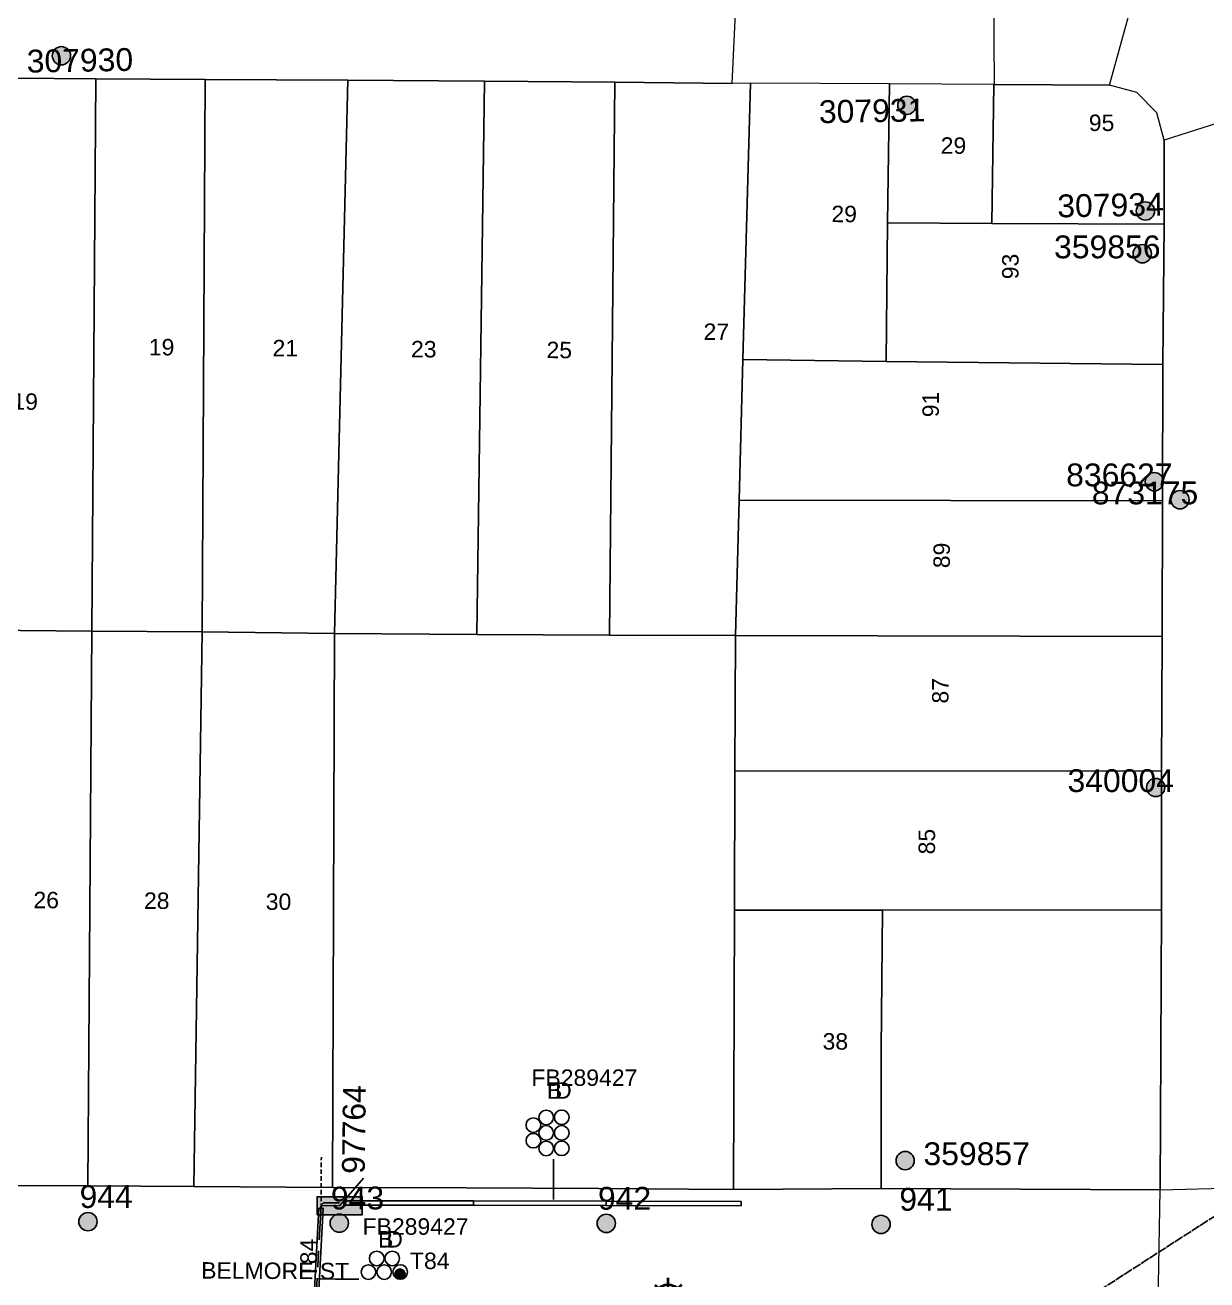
# Model space of a CAD drawing. Header units: metres. Extents: x 315298 to 316343, y 6257802 to 6258556.
# Drawn here: x 315956.2 to 316085.5, y 6258174.4 to 6258311.8 of the extents above; entities that cross this region are included whole.
import ezdxf
from ezdxf.enums import TextEntityAlignment as Align

# ---------------------------------------------------------------- set-up
doc = ezdxf.new("R2010")
doc.units = ezdxf.units.M
for name, pattern in [('Cable Exist OH', [1, 1, 0]), ('Cable Exist UG', [8.2, 4, -1.2, 1.8, -1.2]), ('DASHED', [0.75, 0.5, -0.25])]:
    doc.linetypes.add(name, pattern=pattern)
doc.layers.get('0').update_dxf_attribs({"color": 6})
for name, color, linetype, lineweight in [('Cadastre Buildings_SP_EXT', 9, 'Continuous', 5), ('Cadastre Land Parcels_SP_EXT', 9, 'Continuous', 5), ('Cadastre Roads_SP_EXT', 9, 'Continuous', 5)]:
    doc.layers.add(name, color=color, linetype=linetype, lineweight=lineweight)
for name, color, linetype in [('Duct_SP_EXT', 7, 'Continuous'), ('Equip_SP_SL_EXT', 7, 'Continuous'), ('Mains_HV_EXT', 7, 'Continuous'), ('Mains_LV_EXT', 7, 'Continuous'), ('SupportsOH_SP_TR_HV_LV_SL_EXT', 7, 'Continuous'), ('SupportsUG_SP_LV_EXT', 7, 'Continuous'), ('Trench_SP_EXT', 7, 'Continuous')]:
    doc.layers.add(name, color=color, linetype=linetype)
doc.layers.add('UNKNOWN_FEATURES', color=1, linetype='DASHED', plot=False)
doc.styles.add('iecARIAL', font='arial.ttf', dxfattribs={"height": 2})
doc.styles.add('POLE_LABEL', font='arial.ttf')
doc.styles.get("Standard").update_dxf_attribs({"font": 'arial.ttf'})

# ---------------------------------------------------------------- blocks, each defined once
blk = doc.blocks.new('PILLAR_EXT')
blk.add_hatch(color=256).paths.add_polyline_path([(-2.475, 0.99), (-2.475, -0.99), (2.475, -0.99), (2.475, 0.99)])
blk.add_lwpolyline([(-2.475, -0.99), (2.475, -0.99), (2.475, 0.99), (-2.475, 0.99)], close=True)
at = {"style": 'iecARIAL', "flags": 8}
blk.add_attdef('ASSET_NUM', (1.5, 3.5), '', height=2.5, dxfattribs=at)
for tag, p, flags in [('OWNED_BY', (0, -0.2), 9), ('STATE', (0, -0.4), 9), ('SUPPORT_TYPE', (0, -0.6), 9), ('USAGE', (0, -0.8), 9), ('LEGEND', (0, -1), 9), ('LOCATION', (0, -1.2), 9), ('NOTES', (0, -1.4), 9), ('STREETNAME', (0, -1.8), 9), ('SUBURB', (0, -2), 1), ('PARENT', (0, -1.6), 9)]:
    blk.add_attdef(tag, p, '', height=0.2, dxfattribs=dict(flags=flags))
blk = doc.blocks.new('DUCT_EXT')
blk.add_circle((0, 0.8), 0.8)
at = {"flags": 1}
blk.add_attdef('Z', (0, 0), '', height=0.2, dxfattribs=at)
at = {"flags": 9}
for tag, p in [('DUCT_CODE', (0, 0)), ('XSECT_TYPE', (0, -0.2)), ('STATE', (0, -0.6)), ('FB_REFERENCE', (0, -0.4)), ('NOTES', (0, -0.8))]:
    blk.add_attdef(tag, text='', height=0.2, dxfattribs=at).set_placement(p, align=Align.MIDDLE_LEFT)
blk = doc.blocks.new('SL_LANTERN_EXT')
at = {"lineweight": 40}
for p, q in [((-1.46, 5.68), (-1.06, 5.28)), ((0, 1.97), (0, 6.47)), ((1.46, 5.68), (1.06, 5.28)), ((-2.25, 4.22), (2.25, 4.22)), ((-1.46, 2.76), (-1.06, 3.16)), ((1.46, 2.76), (1.06, 3.16)), ((0, 0), (0, 2.72))]:
    blk.add_line(p, q, dxfattribs=at)
blk.add_circle((0, 4.22), 1.5, dxfattribs=at)
at = {"style": 'iecARIAL', "flags": 8}
blk.add_attdef('ASSET_NUM', (1.5, 1.5), '', height=2.5, dxfattribs=at)
for tag, p, height, flags in [('CONSTRUCTED_VOLTAGE', (0.98, -0.65), 0.2, 9), ('CONTROL_TYPE', (0.98, -0.85), 0.2, 9), ('LANTERN_PURPOSE', (0.98, -1.05), 0.2, 9), ('LANTERN_TYPE', (0.98, -1.25), 0.2, 9), ('NO_PHASES', (0.98, -1.45), 0.2, 9), ('LNUMBER', (2.18, -3.25), 2.5, 8), ('OPERATING_VOLTAGE', (0.98, -1.65), 0.2, 9), ('ORIENTATION', (0.98, -1.85), 0.2, 9), ('OWNED_BY', (0.98, -2.05), 0.2, 9), ('STATE', (0.98, -2.25), 0.2, 9), ('USAGE', (0.98, -2.45), 0.2, 9), ('CEXIST', (0.98, -2.65), 0.2, 9), ('CNEW', (0.98, -2.85), 0.2, 9), ('CNUMBER', (0.98, -3.05), 0.2, 9), ('CREMOVE', (0.98, -3.25), 0.2, 9), ('CREPLACE', (0.98, -3.45), 0.2, 9), ('LKINGHEIGHT', (0.98, -3.65), 0.2, 9), ('LBRACKET', (0.98, -3.85), 0.2, 9), ('LBRACKETVOCAB', (0.98, -4.05), 0.2, 9), ('LCATEGORY', (0.98, -4.25), 0.2, 9), ('LCHARGE1', (0.98, -4.45), 0.2, 9), ('LCHARGE1PERCENT', (0.98, -4.65), 0.2, 9), ('LCHARGE2', (0.98, -4.85), 0.2, 9), ('LCHARGE2PERCENT', (0.98, -5.05), 0.2, 9), ('LCHARGE3', (0.98, -5.25), 0.2, 9), ('LCHARGE3PERCENT', (0.98, -5.45), 0.2, 9), ('LEXIST', (0.98, -5.65), 0.2, 9), ('LLAMP', (0.98, -5.85), 0.2, 9), ('LLAMPVOCAB', (0.98, -6.05), 0.2, 9), ('LMAST', (0.98, -6.25), 0.2, 9), ('LMASTVOCAB', (0.98, -6.45), 0.2, 9), ('LNEW', (0.98, -6.65), 0.2, 9), ('LANTNUMBER', (0.98, -6.85), 0.2, 9), ('LOUTREACH', (0.98, -7.25), 0.2, 9), ('LOUTREACHVOCAB', (0.98, -7.45), 0.2, 9), ('LRATECODE', (0.98, -7.65), 0.2, 9), ('LREMOVE', (0.98, -7.85), 0.2, 9), ('LREPLACE', (0.98, -8.05), 0.2, 9), ('LTYPE', (0.98, -8.25), 0.2, 9), ('STREETNAME', (0.98, -9.25), 0.2, 9), ('SUBURB', (0.98, -9.45), 0.2, 1), ('LTYPEVOCAB', (0.98, -8.45), 0.2, 9), ('LEGEND', (0.98, -8.65), 0.2, 9), ('LOCATION', (0.98, -8.85), 0.2, 9), ('NOTES', (0.98, -9.05), 0.2, 9)]:
    blk.add_attdef(tag, p, '', height=height, dxfattribs=dict(flags=flags))
blk = doc.blocks.new('POLE_EXT')
blk.add_hatch(color=256).paths.add_polyline_path([(-1, 0, 1), (1, 0, 1)])
blk.add_lwpolyline([(-1, 0, 1), (1, 0, 1)], format="xyb", close=True)
for tag, height, flags, p in [('pNumber', 2.5, 8, (-17.84, 2.07)), ('OWNED_BY', 0.2, 9, (1.35, -0.4)), ('SPECIAL_USE', 0.2, 9, (1.35, -0.8)), ('STATE', 0.2, 9, (1.35, -1)), ('cLV', 0.2, 9, (1.35, -1.4)), ('PARENT', 0.2, 9, (1.35, -0.6)), ('USAGE', 0.2, 9, (1.35, -1.2)), ('hDepth', 0.2, 9, (1.35, -1.6)), ('hDia', 0.2, 9, (1.35, -1.8)), ('cHV', 0.2, 9, (1.35, -2)), ('LBRACKET', 0.2, 9, (1.35, -2.2)), ('LExisting', 0.2, 9, (1.35, -2.4)), ('LANTNUMBER', 0.2, 9, (1.35, -2.6)), ('LOther', 0.2, 9, (1.35, -2.8)), ('cLinedev', 0.2, 9, (1.35, -3.4)), ('pExisting', 0.2, 9, (1.35, -3.8)), ('LRemove', 0.2, 9, (1.35, -3)), ('LEGEND', 0.2, 9, (1.35, -3.2)), ('LOCATION', 0.2, 9, (1.35, -3.6)), ('PFNUMBER', 0.2, 9, (1.35, -4)), ('NEWPFNUMBER', 0.2, 9, (1.35, -4.2)), ('pFooting', 0.2, 9, (1.35, -4.4)), ('pNew', 0.2, 9, (1.35, -4.6)), ('pRelocate', 0.2, 9, (1.35, -5)), ('pRemove', 0.2, 9, (1.35, -5.2)), ('pReplace', 0.2, 9, (1.35, -5.4)), ('pStay', 0.2, 9, (1.35, -5.6)), ('pType', 0.2, 9, (1.35, -5.8)), ('cspan', 0.2, 9, (1.35, -6)), ('STREETNAME', 0.2, 9, (1.35, -6.2)), ('SUBURB', 0.2, 9, (1.35, -6.4)), ('NOTES', 0.2, 9, (1.35, -6.6)), ('MAINTAINED_BY', 0.2, 9, (1.36, -6.81)), ('OPERATED_BY', 0.2, 9, (1.36, -7.01))]:
    blk.add_attdef(tag, text='', height=height, dxfattribs=dict(flags=flags)).set_placement(p, align=Align.MIDDLE_LEFT)
at = {"style": 'POLE_LABEL'}
for tag, height, flags, p in [('ASSET_NUM', 2.5, 8, (2, 2)), ('STRUCTURE_PLANT_NUMBER', 0.2, 9, (1.35, 0.03)), ('STREET_CODE', 0.2, 9, (1.35, -0.2))]:
    blk.add_attdef(tag, text='', height=height, dxfattribs=dict(at, flags=flags)).set_placement(p, align=Align.MIDDLE_LEFT)
at = {"flags": 1}
blk.add_attdef('Z', (1.35, -7.33), '', height=0.2, dxfattribs=at)
blk = doc.blocks.new('CABLE_LARGE_EXT')
h = blk.add_hatch(color=256)
edge = h.paths.add_edge_path()
edge.add_arc((0, 0.55), 0.55, 0, 360)
blk.add_circle((0, 0.55), 0.55)
at = {"flags": 1}
blk.add_attdef('Z', (0, 0), '', height=0.2, dxfattribs=at)
at = {"flags": 9}
for tag, p in [('COND_CODE', (0, 0)), ('STATE', (0, -0.4)), ('XSECT_SIZE', (0, -0.6)), ('FB_REFERENCE', (0, -0.2)), ('NOTES', (0, -0.8))]:
    blk.add_attdef(tag, text='', height=0.2, dxfattribs=at).set_placement(p, align=Align.MIDDLE_LEFT)

msp = doc.modelspace()

# ---------------------------------------------------------------- linework, layer by layer
at = {"layer": 'Cadastre Buildings_SP_EXT', "linetype": 'Continuous'}
for points in [[(315989.82, 6258184.49), (316004.45, 6258184.42), (316018.96, 6258184.36), (316033.7, 6258184.26), (316033.82, 6258214.84), (316033.87, 6258230.05), (316033.93, 6258244.91), (316020.14, 6258244.97), (316005.63, 6258245.05), (315990.04, 6258245.13), (315989.82, 6258184.49)], [(316080.55, 6258214.89), (316050.01, 6258214.86), (316049.88, 6258199.59), (316049.87, 6258184.37), (316080.41, 6258184.23), (316080.55, 6258214.89)]]:
    msp.add_lwpolyline(points, close=True, dxfattribs=at)
at = {"layer": 'Cadastre Land Parcels_SP_EXT', "linetype": 'Continuous'}
for points in [[(315963.93, 6258305.9), (315954.76, 6258305.96), (315940.03, 6258245.46), (315951.73, 6258245.49), (315963.47, 6258245.4), (315963.93, 6258305.9)], [(315975.9, 6258305.82), (315963.93, 6258305.9), (315963.47, 6258245.4), (315975.55, 6258245.33), (315975.9, 6258305.82)], [(315991.51, 6258305.73), (315975.9, 6258305.82), (315975.55, 6258245.33), (315990.04, 6258245.13), (315991.51, 6258305.73)], [(316006.47, 6258305.64), (315991.51, 6258305.73), (315990.04, 6258245.13), (316005.63, 6258245.05), (316006.47, 6258305.64)], [(316020.73, 6258305.53), (316006.47, 6258305.64), (316005.63, 6258245.05), (316020.14, 6258244.97), (316020.73, 6258305.53)], [(316033.57, 6258305.38), (316020.73, 6258305.53), (316020.14, 6258244.97), (316033.93, 6258244.91), (316034.33, 6258259.75), (316034.75, 6258275.13), (316035.58, 6258305.42), (316033.57, 6258305.38)], [(316050.44, 6258274.94), (316050.59, 6258290.11), (316050.79, 6258305.34), (316035.58, 6258305.42), (316034.75, 6258275.13), (316050.44, 6258274.94)], [(316062.2, 6258305.25), (316050.79, 6258305.34), (316050.59, 6258290.11), (316061.98, 6258290.03), (316062.2, 6258305.25)], [(316062.26, 6258305.25), (316062.2, 6258305.25), (316061.98, 6258290.03), (316080.84, 6258289.96), (316080.85, 6258299.16), (316080.05, 6258302.16), (316077.86, 6258304.37), (316074.86, 6258305.19), (316062.26, 6258305.25)], [(316080.84, 6258289.96), (316061.98, 6258290.03), (316050.59, 6258290.11), (316050.44, 6258274.94), (316080.71, 6258274.59), (316080.84, 6258289.96)], [(316080.71, 6258274.59), (316050.44, 6258274.94), (316034.75, 6258275.13), (316034.33, 6258259.75), (316080.69, 6258259.68), (316080.71, 6258274.59)], [(316080.69, 6258259.68), (316034.33, 6258259.75), (316033.93, 6258244.91), (316080.63, 6258244.81), (316080.69, 6258259.68)], [(315963.47, 6258245.4), (315951.73, 6258245.49), (315950.06, 6258184.69), (315963.05, 6258184.66), (315963.47, 6258245.4)], [(315975.55, 6258245.33), (315963.47, 6258245.4), (315963.05, 6258184.66), (315974.64, 6258184.57), (315975.55, 6258245.33)], [(315990.04, 6258245.13), (315975.55, 6258245.33), (315974.64, 6258184.57), (315989.82, 6258184.49), (315990.04, 6258245.13)], [(316080.63, 6258244.81), (316033.93, 6258244.91), (316033.87, 6258230.05), (316080.58, 6258230.11), (316080.63, 6258244.81)], [(316080.58, 6258230.11), (316033.87, 6258230.05), (316033.82, 6258214.84), (316050.01, 6258214.86), (316080.55, 6258214.89), (316080.58, 6258230.11)], [(316050.01, 6258214.86), (316033.82, 6258214.84), (316033.7, 6258184.26), (316049.87, 6258184.37), (316049.88, 6258199.59), (316050.01, 6258214.86)]]:
    msp.add_lwpolyline(points, close=True, dxfattribs=at)
at = {"layer": 'Cadastre Roads_SP_EXT', "linetype": 'Continuous'}
for points in [[(315944.04, 6258326.05), (315914.54, 6258326.19), (315915, 6258316.22), (315915.46, 6258306.24), (315929.2, 6258306.12), (315952.6, 6258305.97), (315954.76, 6258305.96), (315963.93, 6258305.9), (315975.9, 6258305.82), (315991.51, 6258305.73), (316006.47, 6258305.64), (316020.73, 6258305.53), (316033.57, 6258305.38), (316034.03, 6258315.46), (316034.48, 6258325.52), (316016.89, 6258325.59), (316001.79, 6258325.69), (315986.46, 6258325.79), (315962.45, 6258325.93), (315944.04, 6258326.05)], [(316071.06, 6258325.23), (316062.05, 6258325.26), (316062.16, 6258315.26), (316062.26, 6258305.25), (316074.86, 6258305.19), (316077.58, 6258315), (316080.41, 6258325.17), (316071.06, 6258325.23)], [(316100.85, 6258274.63), (316100.96, 6258305.55), (316089.31, 6258301.85), (316080.85, 6258299.16), (316080.84, 6258289.96), (316080.71, 6258274.59), (316080.69, 6258259.68), (316080.63, 6258244.81), (316080.58, 6258230.11), (316080.55, 6258214.89), (316080.41, 6258184.23), (316088.76, 6258184.43), (316100.5, 6258184.71), (316100.53, 6258215.23), (316100.6, 6258227.02), (316100.67, 6258238.73), (316100.74, 6258250.43), (316100.8, 6258262.25), (316100.85, 6258274.63)]]:
    msp.add_lwpolyline(points, close=True, dxfattribs=at)
msp.add_lwpolyline([(315947.07, 6258164.61), (315958.72, 6258164.55), (315974.17, 6258164.46), (315990.07, 6258164.35), (316005.37, 6258164.28), (316019.76, 6258164.22), (316034.64, 6258164.15), (316039.86, 6258164.12), (316050.46, 6258164.06), (316080.03, 6258163.48), (316080.22, 6258173.85), (316080.41, 6258184.23), (316049.87, 6258184.37), (316033.7, 6258184.26), (316018.96, 6258184.36), (316004.45, 6258184.42), (315989.82, 6258184.49), (315974.64, 6258184.57), (315963.05, 6258184.66), (315950.06, 6258184.69)], dxfattribs=at)
at = {"layer": 'Duct_SP_EXT'}
for p, q in [((315991.07, 6258183.02), (315991.07, 6258182.78)), ((315991.07, 6258183.02), (316005.25, 6258183.01)), ((316005.25, 6258183.01), (316019.79, 6258182.99)), ((316005.25, 6258183.01), (316005.25, 6258182.77)), ((316019.79, 6258182.99), (316034.57, 6258182.94)), ((316019.79, 6258182.99), (316019.79, 6258182.75)), ((315988.33, 6258182.22), (315987.5, 6258166.62)), ((315988.81, 6258182.2), (315987.98, 6258166.6)), ((315988.33, 6258182.22), (315988.57, 6258182.21)), ((315988.81, 6258182.2), (315988.57, 6258182.21)), ((315991.07, 6258182.54), (315991.07, 6258182.78)), ((315991.07, 6258182.54), (316005.25, 6258182.53)), ((316005.25, 6258182.53), (316005.25, 6258182.77)), ((316005.25, 6258182.53), (316019.79, 6258182.51)), ((316019.79, 6258182.51), (316019.79, 6258182.75)), ((316019.79, 6258182.51), (316034.57, 6258182.46)), ((316034.57, 6258182.94), (316034.57, 6258182.7)), ((316034.57, 6258182.46), (316034.57, 6258182.7))]:
    msp.add_line(p, q, dxfattribs=at)
for points in [[(316014.01, 6258187.57), (316014.01, 6258185.25), (316014.01, 6258183.17)], [(315992.71, 6258174.45), (315990.15, 6258174.44), (315988.2, 6258174.46)]]:
    msp.add_lwpolyline(points, dxfattribs=at)
at = {"layer": 'Mains_HV_EXT', "linetype": 'Cable Exist OH'}
msp.add_lwpolyline([(316065.4, 6258167.8), (316096.49, 6258187.85)], dxfattribs=at)
at = {"layer": 'Mains_LV_EXT', "linetype": 'Cable Exist UG'}
msp.add_lwpolyline([(315976.17, 6258160.66), (315976.6, 6258170.81), (315976.6, 6258170.81), (315987.92, 6258170.54), (315988.58, 6258182.49), (315990.6, 6258182.47)], dxfattribs=at)
at = {"layer": 'Trench_SP_EXT', "linetype": 'Cable Exist UG'}
msp.add_lwpolyline([(315990.6, 6258182.47), (315993.6, 6258185.95)], dxfattribs=at)
msp.add_lwpolyline([(315990.57, 6258182.78), (315988.91, 6258182.79), (315988.91, 6258182.79, 0.437897), (315988.57, 6258182.21)], format="xyb", dxfattribs=at)
at = {"layer": 'UNKNOWN_FEATURES'}
msp.add_lwpolyline([(315988.57, 6258182.21), (315988.6, 6258187.79)], dxfattribs=at)

# ---------------------------------------------------------------- block references
at = {"layer": 'Duct_SP_EXT', "rotation": 90.04941645833551}
for p in [(316014.01, 6258192.15), (316015.71, 6258192.16), (316012.61, 6258191.3), (316014.01, 6258190.45), (316015.71, 6258190.46), (316012.61, 6258189.6), (316014.01, 6258188.75), (316015.71, 6258188.76)]:
    msp.add_blockref('DUCT_EXT', p, dxfattribs=at)
at = {"layer": 'Duct_SP_EXT'}
for name, p in [('DUCT_EXT', (315994.66, 6258175.9)), ('DUCT_EXT', (315996.36, 6258175.9)), ('DUCT_EXT', (315993.76, 6258174.41)), ('DUCT_EXT', (315995.48, 6258174.41)), ('DUCT_EXT', (315997.23, 6258174.42)), ('CABLE_LARGE_EXT', (315997.21, 6258174.45))]:
    msp.add_blockref(name, p, dxfattribs=at)
at = {"layer": 'Equip_SP_SL_EXT'}
ref = msp.add_blockref('SL_LANTERN_EXT', (316026.55, 6258168.12), dxfattribs=at)
ref.add_attrib('ASSET_NUM', '920', dxfattribs={"layer": '0', "height": 2.5, "rotation": 88.3173, "style": 'iecARIAL'}).set_placement((316028.05, 6258169.62), align=Align.BOTTOM_RIGHT)
at = {"layer": 'SupportsOH_SP_TR_HV_LV_SL_EXT'}
ref = msp.add_blockref('POLE_EXT', (315960.15, 6258308.41), dxfattribs=at)
ref.add_attrib('ASSET_NUM', '307930', dxfattribs={"layer": '0', "height": 2.5, "rotation": 1, "style": 'POLE_LABEL'}).set_placement((315962.15, 6258309.16), align=Align.TOP_CENTER)
ref = msp.add_blockref('POLE_EXT', (316052.69, 6258302.98), dxfattribs=at)
ref.add_attrib('ASSET_NUM', '307931', dxfattribs={"layer": '0', "height": 2.5, "rotation": 1, "style": 'POLE_LABEL'}).set_placement((316054.69, 6258303.73), align=Align.TOP_RIGHT)
ref = msp.add_blockref('POLE_EXT', (316078.81, 6258291.41), dxfattribs=at)
ref.add_attrib('ASSET_NUM', '307934', dxfattribs={"layer": '0', "height": 2.5, "rotation": 1, "style": 'POLE_LABEL'}).set_placement((316080.81, 6258292.16), align=Align.MIDDLE_RIGHT)
ref = msp.add_blockref('POLE_EXT', (316078.46, 6258286.73), dxfattribs=at)
ref.add_attrib('ASSET_NUM', '359856', dxfattribs={"layer": '0', "height": 2.5, "style": 'POLE_LABEL'}).set_placement((316080.46, 6258287.48), align=Align.MIDDLE_RIGHT)
ref = msp.add_blockref('POLE_EXT', (316079.78, 6258261.76), dxfattribs=at)
ref.add_attrib('ASSET_NUM', '836627', dxfattribs={"layer": '0', "height": 2.5, "style": 'POLE_LABEL'}).set_placement((316081.78, 6258262.51), align=Align.MIDDLE_RIGHT)
ref = msp.add_blockref('POLE_EXT', (316082.59, 6258259.79), dxfattribs=at)
ref.add_attrib('ASSET_NUM', '873175', dxfattribs={"layer": '0', "height": 2.5, "rotation": 0.039, "style": 'POLE_LABEL'}).set_placement((316084.59, 6258260.54), align=Align.MIDDLE_RIGHT)
ref = msp.add_blockref('POLE_EXT', (316079.93, 6258228.28), dxfattribs=at)
ref.add_attrib('ASSET_NUM', '340004', dxfattribs={"layer": '0', "height": 2.5, "style": 'POLE_LABEL'}).set_placement((316081.93, 6258229.03), align=Align.MIDDLE_RIGHT)
ref = msp.add_blockref('POLE_EXT', (316052.51, 6258187.42), dxfattribs=at)
ref.add_attrib('ASSET_NUM', '359857', dxfattribs={"layer": '0', "height": 2.5, "style": 'POLE_LABEL'}).set_placement((316054.51, 6258188.17), align=Align.MIDDLE_LEFT)
ref = msp.add_blockref('POLE_EXT', (315963.05, 6258180.73), dxfattribs=at)
ref.add_attrib('ASSET_NUM', '944', dxfattribs={"layer": '0', "height": 2.5, "rotation": 359.9817, "style": 'POLE_LABEL'}).set_placement((315965.05, 6258181.48), align=Align.BOTTOM_CENTER)
ref = msp.add_blockref('POLE_EXT', (315990.56, 6258180.57), dxfattribs=at)
ref.add_attrib('ASSET_NUM', '943', dxfattribs={"layer": '0', "height": 2.5, "rotation": 0.0138, "style": 'POLE_LABEL'}).set_placement((315992.56, 6258181.32), align=Align.BOTTOM_CENTER)
ref = msp.add_blockref('POLE_EXT', (316019.79, 6258180.54), dxfattribs=at)
ref.add_attrib('ASSET_NUM', '942', dxfattribs={"layer": '0', "height": 2.5, "rotation": 359.9541, "style": 'POLE_LABEL'}).set_placement((316021.79, 6258181.29), align=Align.BOTTOM_CENTER)
ref = msp.add_blockref('POLE_EXT', (316049.87, 6258180.43), dxfattribs=at)
ref.add_attrib('ASSET_NUM', '941', dxfattribs={"layer": '0', "height": 2.5, "rotation": 0.0321, "style": 'POLE_LABEL'}).set_placement((316051.87, 6258181.18), align=Align.BOTTOM_LEFT)
at = {"layer": 'SupportsUG_SP_LV_EXT'}
ref = msp.add_blockref('PILLAR_EXT', (315990.6, 6258182.47), dxfattribs=at)
ref.add_attrib('ASSET_NUM', '97764', dxfattribs={"layer": '0', "height": 2.5, "rotation": 89.2544, "style": 'iecARIAL'}).set_placement((315992.1, 6258185.97), align=Align.MIDDLE_LEFT)

# ---------------------------------------------------------------- texts
at = {"layer": 'Cadastre Land Parcels_SP_EXT'}
msp.add_text('95', height=1.8, dxfattribs=at).set_placement((316072.61, 6258300.17))
for s, rotation, p in [('29', 359.73, (316056.39, 6258297.68)), ('29', 359.7219, (316044.43, 6258290.19)), ('93', 89.6028, (316064.91, 6258283.93)), ('27', 359.5388, (316030.43, 6258277.3)), ('19', 359.6812, (315969.71, 6258275.61)), ('21', 359.6439, (315983.25, 6258275.5)), ('23', 359.5753, (315998.41, 6258275.39)), ('25', 359.5106, (316013.24, 6258275.3)), ('19', 359.9091, (315954.78, 6258269.64)), ('91', 89.6924, (316056.19, 6258268.82)), ('89', 89.9207, (316057.4, 6258252.29)), ('87', 89.9299, (316057.25, 6258237.47)), ('85', 89.705, (316055.77, 6258220.95)), ('26', 359.6723, (315957.08, 6258215.06)), ('28', 359.6923, (315969.18, 6258214.99)), ('30', 359.6251, (315982.51, 6258214.88)), ('38', 359.7449, (316043.46, 6258199.58))]:
    msp.add_text(s, height=1.8, rotation=rotation, dxfattribs=at).set_placement(p)
at = {"layer": 'Cadastre Roads_SP_EXT'}
msp.add_text('BELMORE ST', height=1.8, rotation=359.6891, dxfattribs=at).set_placement((315975.44, 6258174.5))
at = {"layer": 'Duct_SP_EXT'}
for s, p in [('FB289427', (316011.59, 6258195.6)), ('B', (316013.29, 6258194.2)), ('D', (316014.19, 6258194.2)), ('FB289427', (315993.11, 6258179.3)), ('B', (315994.81, 6258177.9)), ('D', (315995.71, 6258177.9)), ('T84', (315998.3, 6258175.54))]:
    msp.add_text(s, height=1.8, dxfattribs=at).set_placement(p)
at = {"layer": 'Mains_LV_EXT'}
msp.add_text('T84', height=1.8, rotation=90.4821, dxfattribs=at).set_placement((315988.12, 6258174.54))

doc.saveas('drawing.dxf')
